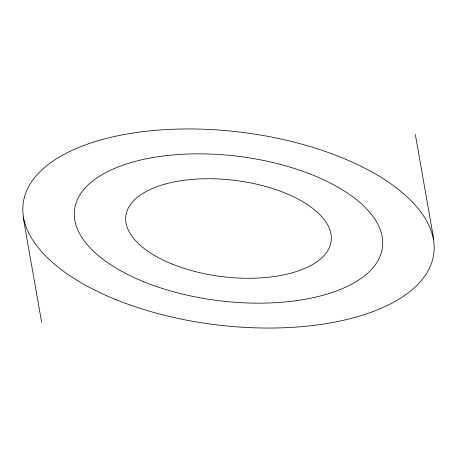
<?xml version="1.0" encoding="UTF-8"?>
<svg xmlns="http://www.w3.org/2000/svg" width="457" height="457" viewBox="0 0 457 457"><rect width="100%" height="100%" fill="white"/><g stroke="black" fill="none" stroke-linecap="round" stroke-linejoin="round"><path stroke-width="0.69" d="M415.35 134.598L433.784 239.537M23.21 217.463L41.65 322.408M143.738 281.723A155.129 72.829 6.9 0 0 382.492 247.237A155.129 72.829 6.9 0 0 159.27 156.54A155.129 72.829 6.9 0 0 143.738 281.723M115.484 299.461A206.832 97.101 6.9 0 0 433.819 253.486A206.832 97.101 6.9 0 0 136.197 132.553A206.832 97.101 6.9 0 0 115.484 299.461M171.992 263.98A103.419 48.551 6.9 0 0 331.159 240.993A103.419 48.551 6.9 0 0 182.349 180.526A103.419 48.551 6.9 0 0 171.992 263.98"/></g></svg>
